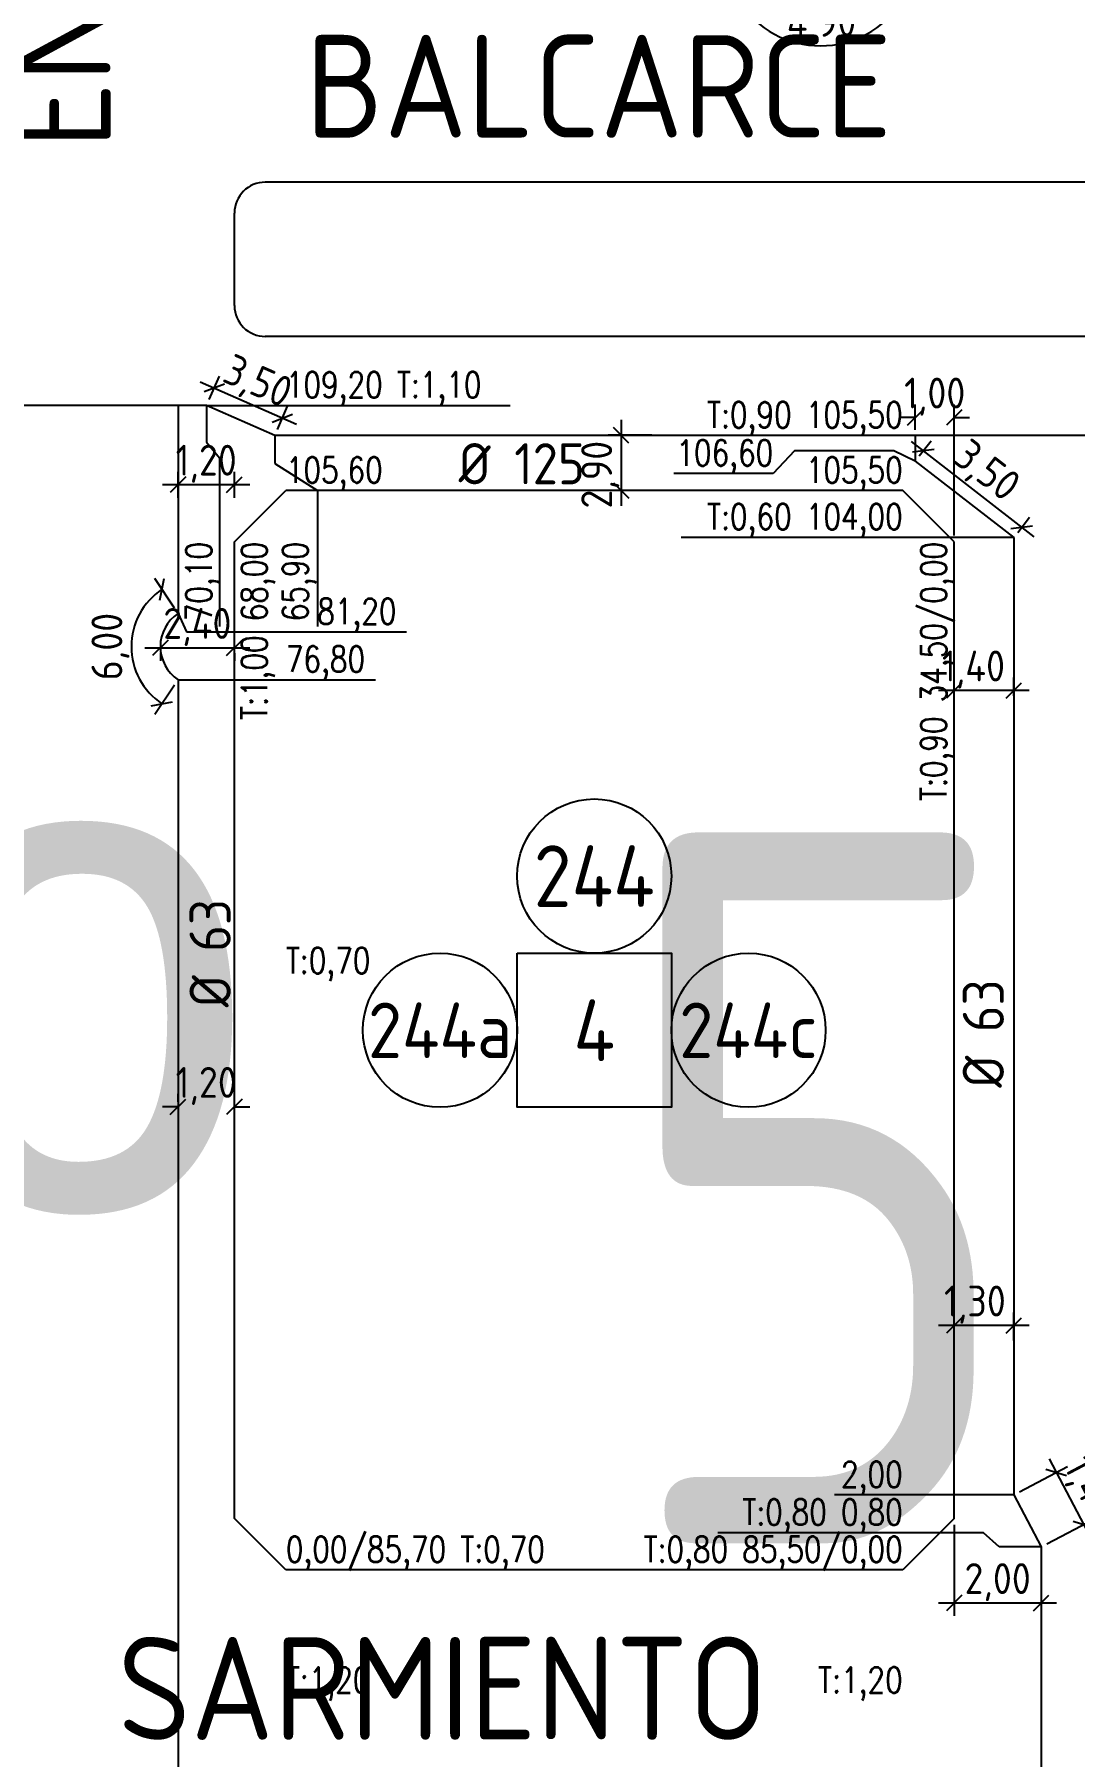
# Model space of a CAD drawing. Extents: x -48 to 13651, y -112 to 3468.
# Drawn here: x 1364.8 to 1466, y 1316 to 1483.5 of the extents above; entities that cross this region are included whole.
import ezdxf
from ezdxf.enums import TextEntityAlignment as Align

# ---------------------------------------------------------------- set-up
doc = ezdxf.new("R2010")
doc.units = 0
doc.header["$LTSCALE"] = 6
doc.header["$MEASUREMENT"] = 0
doc.linetypes.add('DOT2', pattern=[3.175, 0, -3.175])
doc.linetypes.add('HIDDEN', pattern=[0.375, 0.25, -0.125])
doc.layers.get('0').update_dxf_attribs({"linetype": 'CONTINUOUS'})
doc.layers.get('DEFPOINTS').update_dxf_attribs({"linetype": 'CONTINUOUS'})
for name, color, linetype in [('125', 101, 'CONTINUOUS'), ('63', 171, 'CONTINUOUS'), ('CAÑERIA SIN CROQUIS', 210, 'HIDDEN'), ('COTA', 2, 'CONTINUOUS'), ('MANZANAS', 7, 'CONTINUOUS'), ('NUMERO-CROQUIS', 13, 'CONTINUOUS'), ('NUMERO-MANZANA', 4, 'CONTINUOUS'), ('PROGRESIVA', 60, 'CONTINUOUS'), ('RADIO', 4, 'DOT2'), ('TXTDIAMETRO', 7, 'CONTINUOUS')]:
    doc.layers.add(name, color=color, linetype=linetype)
doc.layers.add('ATENCION', color=7, linetype='CONTINUOUS', plot=False)
doc.styles.add('ABADIMTCONDE', font='isocp.shx')
doc.styles.add('GEOSLAB703LTBT', font='isocp.shx', dxfattribs={"width": 0.9, "height": 8})
doc.styles.add('ROMANS', font='romans.shx', dxfattribs={"width": 0.8, "height": 2.5})
doc.dimstyles.new('COTA02', dxfattribs={"dimtxt": 3, "dimasz": 1.5, "dimexe": 1.25, "dimexo": 0.625, "dimgap": 0.3, "dimtad": 1, "dimtoh": 1, "dimdsep": 46, "dimlunit": 6, "dimtxsty": 'ABADIMTCONDE', "dimblk1": 'OBLIQUE', "dimblk2": 'OBLIQUE', "dimsah": 1, "dimcen": 2.5, "dimdle": 1.5, "dimclrd": 60, "dimclre": 60, "dimclrt": 256, "dimadec": 0, "dimazin": 0, "dimtfac": 1, "dimtix": 1, "dimtofl": 0, "dimtmove": 0, "dimatfit": 0, "dimldrblk": 'OBLIQUE', "dimfxl": 1, "dimtolj": 1, "dimtzin": 0, "dimarcsym": 0})

# ---------------------------------------------------------------- blocks, each defined once
blk = doc.blocks.new('D63')
at = {"layer": 'TXTDIAMETRO', "color": 7, "ltscale": 0.1, "style": 'ABADIMTCONDE'}
blk.add_text('Ø 63', height=4, dxfattribs=at).set_placement((0, 0), align=Align.MIDDLE)
blk = doc.blocks.new('_OBLIQUE')
at = {"color": 0, "linetype": 'ByBlock'}
blk.add_line((-0.5, -0.5), (0.5, 0.5), dxfattribs=at)
blk = doc.blocks.new('*D738')
at = {"layer": 'COTA', "color": 60, "lineweight": -2, "transparency": 16777216}
for p, q in [((1436.1, 1488.49), (1432.29, 1486)), ((1446.38, 1488.49), (1450.19, 1486))]:
    blk.add_line(p, q, dxfattribs=at)
blk.add_arc((1441.24, 1491.85), 9.44, 213.2025, 326.7975, dxfattribs=at)
at = {"layer": 'DEFPOINTS', "color": 0, "transparency": 16777216}
for p in [(1441.24, 1491.85), (1436.62, 1488.83), (1445.86, 1488.83), (1438.18, 1482.92)]:
    blk.add_point(p, dxfattribs=at)
at = {"layer": 'COTA', "color": 60, "lineweight": -2, "transparency": 16777216, "xscale": 1.5, "yscale": 1.5, "zscale": 1.5}
for p, rotation in [((1433.34, 1486.68), 123.2024948277702), ((1449.14, 1486.68), 56.79750517223035)]:
    blk.add_blockref('_OBLIQUE', p, dxfattribs=dict(at, rotation=rotation))
at = {"layer": 'COTA', "transparency": 16777216, "insert": (1441.34, 1484.44), "char_height": 3, "attachment_point": 5, "rotation": 0.7842, "style": 'ABADIMTCONDE'}
blk.add_mtext('\\A1;4,90', dxfattribs=at)
blk = doc.blocks.new('*D1011')
at = {"layer": 'COTA', "color": 60, "lineweight": -2, "transparency": 16777216}
for p, q in [((1421.85, 1446.02), (1421.85, 1437.65)), ((1424.84, 1444.52), (1420.6, 1444.52)), ((1424.84, 1439.15), (1420.6, 1439.15))]:
    blk.add_line(p, q, dxfattribs=at)
at = {"layer": 'DEFPOINTS', "color": 0, "transparency": 16777216}
for p in [(1425.46, 1444.52), (1421.85, 1439.15), (1425.46, 1439.15)]:
    blk.add_point(p, dxfattribs=at)
at = {"layer": 'COTA', "color": 60, "lineweight": -2, "transparency": 16777216, "xscale": 1.5, "yscale": 1.5, "zscale": 1.5}
for p, rotation in [((1421.85, 1444.52), 90), ((1421.85, 1439.15), 270)]:
    blk.add_blockref('_OBLIQUE', p, dxfattribs=dict(at, rotation=rotation))
at = {"layer": 'COTA', "transparency": 16777216, "insert": (1419.82, 1440.69), "char_height": 3, "attachment_point": 5, "rotation": 90, "style": 'ABADIMTCONDE'}
blk.add_mtext('\\A1;2,90', dxfattribs=at)
blk = doc.blocks.new('*D1013')
at = {"layer": 'COTA', "color": 60, "lineweight": -2, "transparency": 16777216}
for p, q in [((1378.75, 1438.44), (1378.75, 1440.97)), ((1384.23, 1438.44), (1384.23, 1440.97)), ((1377.25, 1439.72), (1385.73, 1439.72))]:
    blk.add_line(p, q, dxfattribs=at)
at = {"layer": 'DEFPOINTS', "color": 0, "transparency": 16777216}
for p in [(1384.23, 1439.72), (1378.75, 1437.81), (1384.23, 1437.81)]:
    blk.add_point(p, dxfattribs=at)
at = {"layer": 'COTA', "color": 60, "lineweight": -2, "transparency": 16777216, "xscale": 1.5, "yscale": 1.5, "zscale": 1.5, "rotation": 180}
blk.add_blockref('_OBLIQUE', (1378.75, 1439.72), dxfattribs=at)
at = {"layer": 'COTA', "color": 60, "lineweight": -2, "transparency": 16777216, "xscale": 1.5, "yscale": 1.5, "zscale": 1.5}
blk.add_blockref('_OBLIQUE', (1384.23, 1439.72), dxfattribs=at)
at = {"layer": 'COTA', "transparency": 16777216, "insert": (1381.49, 1441.75), "char_height": 3, "attachment_point": 5, "style": 'ABADIMTCONDE'}
blk.add_mtext('\\A1;1,20', dxfattribs=at)
blk = doc.blocks.new('*D1014')
at = {"layer": 'COTA', "color": 60, "lineweight": -2, "transparency": 16777216}
for p, q in [((1375.53, 1423.84), (1385.73, 1423.84)), ((1377.03, 1423.34), (1377.03, 1422.59)), ((1384.23, 1423.34), (1384.23, 1422.59))]:
    blk.add_line(p, q, dxfattribs=at)
at = {"layer": 'DEFPOINTS', "color": 0, "transparency": 16777216}
for p in [(1377.03, 1423.97), (1384.23, 1423.97), (1384.23, 1423.84)]:
    blk.add_point(p, dxfattribs=at)
at = {"layer": 'COTA', "color": 60, "lineweight": -2, "transparency": 16777216, "xscale": 1.5, "yscale": 1.5, "zscale": 1.5, "rotation": 180}
blk.add_blockref('_OBLIQUE', (1377.03, 1423.84), dxfattribs=at)
at = {"layer": 'COTA', "color": 60, "lineweight": -2, "transparency": 16777216, "xscale": 1.5, "yscale": 1.5, "zscale": 1.5}
blk.add_blockref('_OBLIQUE', (1384.23, 1423.84), dxfattribs=at)
at = {"layer": 'COTA', "transparency": 16777216, "insert": (1380.63, 1425.87), "char_height": 3, "attachment_point": 5, "style": 'ABADIMTCONDE'}
blk.add_mtext('\\A1;2,40', dxfattribs=at)
blk = doc.blocks.new('*D1015')
at = {"layer": 'COTA', "color": 60, "lineweight": -2, "transparency": 16777216}
for p, q in [((1378.75, 1379.2), (1377.25, 1379.2)), ((1378.75, 1379.68), (1378.75, 1380.45)), ((1384.23, 1379.68), (1384.23, 1380.45)), ((1384.23, 1379.2), (1385.73, 1379.2))]:
    blk.add_line(p, q, dxfattribs=at)
at = {"layer": 'DEFPOINTS', "color": 0, "transparency": 16777216}
for p in [(1378.75, 1379.05), (1384.23, 1379.2), (1384.23, 1379.05)]:
    blk.add_point(p, dxfattribs=at)
at = {"layer": 'COTA', "color": 60, "lineweight": -2, "transparency": 16777216, "xscale": 1.5, "yscale": 1.5, "zscale": 1.5}
blk.add_blockref('_OBLIQUE', (1378.75, 1379.2), dxfattribs=at)
at = {"layer": 'COTA', "color": 60, "lineweight": -2, "transparency": 16777216, "xscale": 1.5, "yscale": 1.5, "zscale": 1.5, "rotation": 180}
blk.add_blockref('_OBLIQUE', (1384.23, 1379.2), dxfattribs=at)
at = {"layer": 'COTA', "transparency": 16777216, "insert": (1381.49, 1381.22), "char_height": 3, "attachment_point": 5, "style": 'ABADIMTCONDE'}
blk.add_mtext('\\A1;1,20', dxfattribs=at)
blk = doc.blocks.new('*D1016')
at = {"layer": 'COTA', "color": 60, "lineweight": -2, "transparency": 16777216}
for p, q in [((1378.41, 1427.71), (1376.49, 1430.58)), ((1378.41, 1420.23), (1376.49, 1417.36))]:
    blk.add_line(p, q, dxfattribs=at)
blk.add_arc((1380.91, 1423.97), 6.7, 123.7654, 236.2346, dxfattribs=at)
at = {"layer": 'DEFPOINTS', "color": 0, "transparency": 16777216}
for p in [(1374.56, 1426.12), (1378.75, 1427.19), (1380.91, 1423.97), (1378.75, 1420.75)]:
    blk.add_point(p, dxfattribs=at)
at = {"layer": 'COTA', "color": 60, "lineweight": -2, "transparency": 16777216, "xscale": 1.5, "yscale": 1.5, "zscale": 1.5}
for p, rotation in [((1377.18, 1429.54), 33.76543714348636), ((1377.18, 1418.4), 326.2345628565091)]:
    blk.add_blockref('_OBLIQUE', p, dxfattribs=dict(at, rotation=rotation))
at = {"layer": 'COTA', "transparency": 16777216, "insert": (1372.18, 1423.97), "char_height": 3, "attachment_point": 5, "rotation": 90, "style": 'ABADIMTCONDE'}
blk.add_mtext('\\A1;6,00', dxfattribs=at)
blk = doc.blocks.new('*D1018')
at = {"layer": 'COTA', "color": 60, "lineweight": -2, "transparency": 16777216}
for p, q in [((1450.05, 1443.93), (1461.99, 1434.66)), ((1450.85, 1442.51), (1452, 1444)), ((1460.42, 1435.08), (1461.58, 1436.57))]:
    blk.add_line(p, q, dxfattribs=at)
at = {"layer": 'DEFPOINTS', "color": 0, "transparency": 16777216}
for p in [(1450.46, 1442.02), (1460.04, 1434.59), (1460.81, 1435.58)]:
    blk.add_point(p, dxfattribs=at)
at = {"layer": 'COTA', "color": 60, "lineweight": -2, "transparency": 16777216, "xscale": 1.5, "yscale": 1.5, "zscale": 1.5}
for p, rotation in [((1451.23, 1443.01), 142.1919328711565), ((1460.81, 1435.58), 322.1919328711566)]:
    blk.add_blockref('_OBLIQUE', p, dxfattribs=dict(at, rotation=rotation))
at = {"layer": 'COTA', "transparency": 16777216, "insert": (1457.26, 1440.89), "char_height": 3, "attachment_point": 5, "rotation": 322.1919, "style": 'ABADIMTCONDE'}
blk.add_mtext('\\A1;3,50', dxfattribs=at)
blk = doc.blocks.new('*D1019')
at = {"layer": 'COTA', "color": 60, "lineweight": -2, "transparency": 16777216}
for p, q in [((1454.23, 1419.17), (1454.23, 1420.95)), ((1460.04, 1419.17), (1460.04, 1420.95)), ((1461.54, 1419.7), (1452.73, 1419.7))]:
    blk.add_line(p, q, dxfattribs=at)
at = {"layer": 'DEFPOINTS', "color": 0, "transparency": 16777216}
for p in [(1454.23, 1419.7), (1454.23, 1418.55), (1460.04, 1418.55)]:
    blk.add_point(p, dxfattribs=at)
at = {"layer": 'COTA', "color": 60, "lineweight": -2, "transparency": 16777216, "xscale": 1.5, "yscale": 1.5, "zscale": 1.5, "rotation": 180}
blk.add_blockref('_OBLIQUE', (1454.23, 1419.7), dxfattribs=at)
at = {"layer": 'COTA', "color": 60, "lineweight": -2, "transparency": 16777216, "xscale": 1.5, "yscale": 1.5, "zscale": 1.5}
blk.add_blockref('_OBLIQUE', (1460.04, 1419.7), dxfattribs=at)
at = {"layer": 'COTA', "transparency": 16777216, "insert": (1456.12, 1421.73), "char_height": 3, "attachment_point": 5, "style": 'ABADIMTCONDE'}
blk.add_mtext('\\A1;1,40', dxfattribs=at)
blk = doc.blocks.new('*D1020')
at = {"layer": 'COTA', "color": 60, "lineweight": -2, "transparency": 16777216}
for p, q in [((1454.23, 1356.46), (1454.23, 1359.17)), ((1460.04, 1356.46), (1460.04, 1359.17)), ((1461.54, 1357.92), (1452.73, 1357.92))]:
    blk.add_line(p, q, dxfattribs=at)
at = {"layer": 'DEFPOINTS', "color": 0, "transparency": 16777216}
for p in [(1454.23, 1357.92), (1454.23, 1355.83), (1460.04, 1355.83)]:
    blk.add_point(p, dxfattribs=at)
at = {"layer": 'COTA', "color": 60, "lineweight": -2, "transparency": 16777216, "xscale": 1.5, "yscale": 1.5, "zscale": 1.5, "rotation": 180}
blk.add_blockref('_OBLIQUE', (1454.23, 1357.92), dxfattribs=at)
at = {"layer": 'COTA', "color": 60, "lineweight": -2, "transparency": 16777216, "xscale": 1.5, "yscale": 1.5, "zscale": 1.5}
blk.add_blockref('_OBLIQUE', (1460.04, 1357.92), dxfattribs=at)
at = {"layer": 'COTA', "transparency": 16777216, "insert": (1456.26, 1359.95), "char_height": 3, "attachment_point": 5, "style": 'ABADIMTCONDE'}
blk.add_mtext('\\A1;1,30', dxfattribs=at)
blk = doc.blocks.new('*D1021')
at = {"layer": 'COTA', "color": 60, "lineweight": -2, "transparency": 16777216}
for p, q in [((1460.59, 1341.73), (1465.28, 1344.19)), ((1463.47, 1344.94), (1467.53, 1337.24)), ((1463.25, 1336.68), (1467.94, 1339.15))]:
    blk.add_line(p, q, dxfattribs=at)
at = {"layer": 'DEFPOINTS', "color": 0, "transparency": 16777216}
for p in [(1460.04, 1341.44), (1466.83, 1338.56), (1462.7, 1336.39)]:
    blk.add_point(p, dxfattribs=at)
at = {"layer": 'COTA', "color": 60, "lineweight": -2, "transparency": 16777216, "xscale": 1.5, "yscale": 1.5, "zscale": 1.5}
for p, rotation in [((1464.17, 1343.61), 117.7939779581876), ((1466.83, 1338.56), 297.7939779581875)]:
    blk.add_blockref('_OBLIQUE', p, dxfattribs=dict(at, rotation=rotation))
at = {"layer": 'COTA', "transparency": 16777216, "insert": (1467.29, 1342.03), "char_height": 3, "attachment_point": 5, "rotation": 297.794, "style": 'ABADIMTCONDE'}
blk.add_mtext('\\A1;1,40', dxfattribs=at)
blk = doc.blocks.new('*D1022')
at = {"layer": 'COTA', "color": 60, "lineweight": -2, "transparency": 16777216}
for p, q in [((1454.23, 1338.52), (1454.23, 1329.67)), ((1464.2, 1330.92), (1452.73, 1330.92)), ((1462.7, 1331.39), (1462.7, 1329.67))]:
    blk.add_line(p, q, dxfattribs=at)
at = {"layer": 'DEFPOINTS', "color": 0, "transparency": 16777216}
for p in [(1454.23, 1339.15), (1462.7, 1332.01), (1454.23, 1330.92)]:
    blk.add_point(p, dxfattribs=at)
at = {"layer": 'COTA', "color": 60, "lineweight": -2, "transparency": 16777216, "xscale": 1.5, "yscale": 1.5, "zscale": 1.5, "rotation": 180}
blk.add_blockref('_OBLIQUE', (1454.23, 1330.92), dxfattribs=at)
at = {"layer": 'COTA', "color": 60, "lineweight": -2, "transparency": 16777216, "xscale": 1.5, "yscale": 1.5, "zscale": 1.5}
blk.add_blockref('_OBLIQUE', (1462.7, 1330.92), dxfattribs=at)
at = {"layer": 'COTA', "transparency": 16777216, "insert": (1458.47, 1332.95), "char_height": 3, "attachment_point": 5, "style": 'ABADIMTCONDE'}
blk.add_mtext('\\A1;2,00', dxfattribs=at)
blk = doc.blocks.new('*D1139')
at = {"layer": 'COTA', "color": 60, "lineweight": -2, "transparency": 16777216}
for p, q in [((1380.9, 1449.73), (1390.27, 1445.6)), ((1381.78, 1448.01), (1382.78, 1450.27)), ((1388.41, 1445.09), (1389.41, 1447.35))]:
    blk.add_line(p, q, dxfattribs=at)
at = {"layer": 'DEFPOINTS', "color": 0, "transparency": 16777216}
for p in [(1381.53, 1447.44), (1388.9, 1446.2), (1388.16, 1444.52)]:
    blk.add_point(p, dxfattribs=at)
at = {"layer": 'COTA', "color": 60, "lineweight": -2, "transparency": 16777216, "xscale": 1.5, "yscale": 1.5, "zscale": 1.5}
for p, rotation in [((1382.27, 1449.12), 156.2054869203603), ((1388.9, 1446.2), 336.2054869203603)]:
    blk.add_blockref('_OBLIQUE', p, dxfattribs=dict(at, rotation=rotation))
at = {"layer": 'COTA', "transparency": 16777216, "insert": (1386.41, 1449.52), "char_height": 3, "attachment_point": 5, "rotation": 336.2055, "style": 'ABADIMTCONDE'}
blk.add_mtext('\\A1;3,50', dxfattribs=at)
blk = doc.blocks.new('*D1142')
at = {"layer": 'DEFPOINTS', "color": 0, "transparency": 16777216}
for p in [(1454.23, 1446.26), (1450.46, 1444.41), (1454.23, 1434.15)]:
    blk.add_point(p, dxfattribs=at)
at = {"layer": 'PROGRESIVA', "color": 60, "lineweight": -2, "transparency": 16777216}
for p, q in [((1450.46, 1445.04), (1450.46, 1447.51)), ((1454.23, 1434.77), (1454.23, 1447.51)), ((1450.46, 1446.26), (1448.96, 1446.26)), ((1454.23, 1446.26), (1455.73, 1446.26))]:
    blk.add_line(p, q, dxfattribs=at)
at = {"layer": 'PROGRESIVA', "color": 60, "lineweight": -2, "transparency": 16777216, "xscale": 1.5, "yscale": 1.5, "zscale": 1.5}
blk.add_blockref('_OBLIQUE', (1450.46, 1446.26), dxfattribs=at)
at = {"layer": 'PROGRESIVA', "color": 60, "lineweight": -2, "transparency": 16777216, "xscale": 1.5, "yscale": 1.5, "zscale": 1.5, "rotation": 180}
blk.add_blockref('_OBLIQUE', (1454.23, 1446.26), dxfattribs=at)
at = {"layer": 'PROGRESIVA', "transparency": 16777216, "insert": (1452.35, 1448.28), "char_height": 3, "attachment_point": 5, "style": 'ABADIMTCONDE'}
blk.add_mtext('\\A1;1,00', dxfattribs=at)
blk = doc.blocks.new('Ø125')
at = {"layer": 'TXTDIAMETRO', "color": 7, "ltscale": 0.1, "style": 'ABADIMTCONDE'}
blk.add_text('Ø 125', height=4, dxfattribs=at).set_placement((0, 0), align=Align.MIDDLE)

msp = doc.modelspace()

# ---------------------------------------------------------------- linework, layer by layer
at = {"layer": '125', "ltscale": 0.1}
for p, q in [((1381.531, 1447.437), (1115.989, 1447.437)), ((1388.159, 1444.515), (1381.531, 1447.437)), ((1504.543, 1444.515), (1388.159, 1444.515))]:
    msp.add_line(p, q, dxfattribs=at)
at = {"layer": '63', "ltscale": 0.1}
for p, q in [((1378.753, 1447.42), (1378.753, 1427.191)), ((1450.463, 1444.411), (1450.463, 1442.021)), ((1450.463, 1442.021), (1460.041, 1434.589)), ((1460.041, 1434.589), (1460.041, 1341.436)), ((1378.753, 1420.747), (1378.753, 1309.788)), ((1460.041, 1341.436), (1462.702, 1336.388)), ((1462.702, 1336.388), (1462.702, 1307.452))]:
    msp.add_line(p, q, dxfattribs=at)
msp.add_arc((1380.907, 1423.969), 3.876, 123.76544, 236.23456, dxfattribs=at)
at = {"layer": 'MANZANAS'}
for p, q in [((1484.334, 1469.145), (1387.234, 1469.145)), ((1384.234, 1457.145), (1384.234, 1466.145)), ((1484.334, 1454.145), (1387.234, 1454.145)), ((1384.234, 1434.145), (1389.234, 1439.145)), ((1449.234, 1439.145), (1389.234, 1439.145)), ((1454.234, 1434.145), (1449.234, 1439.145)), ((1384.234, 1339.145), (1384.234, 1434.145)), ((1454.234, 1339.145), (1454.234, 1434.145)), ((1389.234, 1334.145), (1384.234, 1339.145)), ((1454.234, 1339.145), (1449.234, 1334.145)), ((1449.234, 1334.145), (1389.234, 1334.145))]:
    msp.add_line(p, q, dxfattribs=at)
for centre, start, end in [((1387.234, 1466.145), 90, 180), ((1387.234, 1457.145), 180, 270)]:
    msp.add_arc(centre, 3, start, end, dxfattribs=at)
at = {"layer": 'NUMERO-CROQUIS'}
for centre in [(1419.234, 1401.645), (1404.234, 1386.645), (1434.234, 1386.645)]:
    msp.add_circle(centre, 7.5, dxfattribs=at)
at = {"layer": 'NUMERO-MANZANA'}
msp.add_lwpolyline([(1411.734, 1394.145), (1426.734, 1394.145), (1426.734, 1379.145), (1411.734, 1379.145)], close=True, dxfattribs=at)
at = {"layer": 'PROGRESIVA'}
for p, q in [((1381.531, 1447.437), (1381.531, 1443.862)), ((1381.531, 1447.437), (1411.065, 1447.437)), ((1388.159, 1444.515), (1388.159, 1441.792)), ((1381.531, 1443.862), (1382.774, 1442.344)), ((1438.72, 1443.02), (1436.649, 1440.812)), ((1448.385, 1443.02), (1438.72, 1443.02)), ((1450.463, 1442.021), (1448.385, 1443.02)), ((1382.774, 1442.344), (1382.774, 1425.923)), ((1388.159, 1441.792), (1392.301, 1439.145)), ((1436.649, 1440.812), (1426.984, 1440.812)), ((1392.301, 1439.145), (1392.301, 1425.923)), ((1460.041, 1434.589), (1427.674, 1434.589)), ((1378.753, 1427.191), (1379.585, 1425.399)), ((1379.585, 1425.399), (1400.986, 1425.399)), ((1378.753, 1420.747), (1397.948, 1420.747)), ((1460.041, 1341.436), (1442.586, 1341.436)), ((1457.084, 1337.764), (1431.264, 1337.764)), ((1458.602, 1336.388), (1457.084, 1337.764)), ((1462.702, 1336.388), (1458.602, 1336.388))]:
    msp.add_line(p, q, dxfattribs=at)

# ---------------------------------------------------------------- block references
at = {"layer": 'CAÑERIA SIN CROQUIS', "color": 13, "ltscale": 0.1, "rotation": 90}
for p in [(1381.867, 1394.146), (1457.073, 1386.322)]:
    msp.add_blockref('D63', p, dxfattribs=at)
at = {"layer": 'COTA'}
msp.add_blockref('Ø125', (1412.182, 1441.763), dxfattribs=at)

# ---------------------------------------------------------------- texts
at = {"layer": 'ATENCION', "style": 'GEOSLAB703LTBT'}
msp.add_text('ENTRE RIOS', height=10, rotation=90, dxfattribs=at).set_placement((1367.234, 1472.415), align=Align.MIDDLE_LEFT)
for s, p in [('BALCARCE', (1391.141, 1478.487)), ('SARMIENTO', (1372.887, 1322.621))]:
    msp.add_text(s, height=10, dxfattribs=at).set_placement(p, align=Align.MIDDLE_LEFT)
at = {"layer": 'NUMERO-CROQUIS', "style": 'GEOSLAB703LTBT'}
for s, height, p in [('244', 6, (1419.234, 1401.645)), ('244a', 5.4, (1404.234, 1386.645)), ('244c', 5.4, (1434.234, 1386.645))]:
    msp.add_text(s, height=height, dxfattribs=at).set_placement(p, align=Align.MIDDLE)
at = {"layer": 'NUMERO-MANZANA', "style": 'GEOSLAB703LTBT'}
msp.add_text('4', height=6, dxfattribs=at).set_placement((1419.234, 1386.645), align=Align.MIDDLE)
at = {"layer": 'PROGRESIVA', "style": 'ROMANS', "width": 0.8}
for s, p in [('109,20 T:1,10', (1389.234, 1447.437)), ('105,60', (1389.234, 1439.145)), ('81,20', (1392.287, 1425.399)), ('76,80', (1389.234, 1420.747)), ('T:0,70', (1389.234, 1391.427)), ('0,00/85,70 T:0,70', (1389.234, 1334.145)), ('T:1,20', (1389.234, 1321.427))]:
    msp.add_text(s, height=2.5, dxfattribs=at).set_placement(p, align=Align.BOTTOM_LEFT)
for s, p in [('T:0,90 105,50', (1449.234, 1444.515)), ('106,60', (1436.649, 1440.812)), ('105,50', (1449.234, 1439.145)), ('T:0,60 104,00', (1449.234, 1434.603)), ('2,00', (1449.234, 1341.436)), ('T:0,80 0,80', (1449.234, 1337.764)), ('T:0,80 85,50/0,00', (1449.234, 1334.145)), ('T:1,20', (1449.234, 1321.436))]:
    msp.add_text(s, height=2.5, dxfattribs=at).set_placement(p, align=Align.BOTTOM_RIGHT)
for s, p in [('70,10', (1382.774, 1434.145)), ('T:1,00 68,00', (1388.159, 1434.145)), ('65,90', (1392.163, 1434.145)), ('T:0,90 34,50/0,00', (1454.234, 1434.145))]:
    msp.add_text(s, height=2.5, rotation=90, dxfattribs=at).set_placement(p, align=Align.BOTTOM_RIGHT)
at = {"layer": 'RADIO', "color": 4, "ltscale": 0.5, "style": 'GEOSLAB703LTBT', "width": 0.9}
msp.add_text('Radio Nº 5', height=69.1568, dxfattribs=at).set_placement((1084.645, 1336.734))

# ---------------------------------------------------------------- dimensions: what is measured, and where the dimension line sits
at = {"layer": 'COTA'}
dim = msp.add_angular_dim_3p(base=(1438.177, 1482.924), center=(1441.24, 1491.854), p1=(1436.624, 1488.834), p2=(1445.855, 1488.834), text='4,90', dimstyle='COTA02', override={"dimadec": 4}, dxfattribs=at)
dim.commit()
dim.dimension.update_dxf_attribs({"geometry": '*D738', "text_midpoint": (1441.369, 1482.414), "dimtype": 165})
at = {"layer": 'COTA', "color": 12}
dim = msp.add_aligned_dim(p1=(1381.531, 1447.437), p2=(1388.159, 1444.515), distance=1.843, text='3,50', dimstyle='COTA02', dxfattribs=at)
dim.commit()
dim.dimension.update_dxf_attribs({"geometry": '*D1139', "text_midpoint": (1386.405, 1449.515)})
at = {"layer": 'COTA'}
for base, p1, p2, angle, text, picture, middle, dimtype in [((1421.848, 1439.145), (1425.461, 1444.515), (1425.461, 1439.145), 90, '2,90', '*D1011', (1421.848, 1440.688), 160), ((1454.234, 1419.7), (1460.041, 1418.547), (1454.234, 1418.547), 180, '1,40', '*D1019', (1456.117, 1419.7), 161), ((1466.83, 1338.564), (1460.041, 1341.436), (1462.702, 1336.388), 297.79398, '1,40', '*D1021', (1465.5, 1341.088), 161)]:
    dim = msp.add_linear_dim(base=base, p1=p1, p2=p2, angle=angle, text=text, dimstyle='COTA02', dxfattribs=at)
    dim.commit()
    dim.dimension.update_dxf_attribs({"geometry": picture, "text_midpoint": middle, "dimtype": dimtype})
dim = msp.add_aligned_dim(p1=(1450.463, 1442.021), p2=(1460.041, 1434.589), distance=1.253, text='3,50', dimstyle='COTA02', dxfattribs=at)
dim.commit()
dim.dimension.update_dxf_attribs({"geometry": '*D1018', "text_midpoint": (1457.261, 1440.894)})
for base, p1, p2, text, picture, middle in [((1384.234, 1439.722), (1378.753, 1437.812), (1384.234, 1437.812), '1,20', '*D1013', (1381.493, 1439.722)), ((1384.234, 1423.843), (1377.031, 1423.969), (1384.234, 1423.969), '2,40', '*D1014', (1380.632, 1423.843)), ((1454.234, 1357.924), (1460.041, 1355.834), (1454.234, 1355.834), '1,30', '*D1020', (1456.255, 1357.924))]:
    dim = msp.add_linear_dim(base=base, p1=p1, p2=p2, text=text, dimstyle='COTA02', dxfattribs=at)
    dim.commit()
    dim.dimension.update_dxf_attribs({"geometry": picture, "text_midpoint": middle, "dimtype": 160})
dim = msp.add_angular_dim_3p(base=(1374.564, 1426.122), center=(1380.907, 1423.969), p1=(1378.753, 1427.191), p2=(1378.753, 1420.747), text='6,00', dimstyle='COTA02', override={"dimadec": 4}, dxfattribs=at)
dim.commit()
dim.dimension.update_dxf_attribs({"geometry": '*D1016', "text_midpoint": (1372.184, 1423.969)})
for base, p1, p2, text, picture, middle in [((1384.234, 1379.197), (1378.753, 1379.053), (1384.234, 1379.053), '1,20', '*D1015', (1381.493, 1381.222)), ((1454.234, 1330.92), (1462.702, 1332.012), (1454.234, 1339.145), '2,00', '*D1022', (1458.468, 1332.945))]:
    dim = msp.add_linear_dim(base=base, p1=p1, p2=p2, text=text, dimstyle='COTA02', dxfattribs=at)
    dim.commit()
    dim.dimension.update_dxf_attribs({"geometry": picture, "text_midpoint": middle})
at = {"layer": 'PROGRESIVA'}
dim = msp.add_linear_dim(base=(1454.234, 1446.258), p1=(1450.463, 1444.411), p2=(1454.234, 1434.145), text='1,00', dimstyle='COTA02', dxfattribs=at)
dim.commit()
dim.dimension.update_dxf_attribs({"geometry": '*D1142', "text_midpoint": (1452.348, 1448.283)})

doc.saveas('drawing.dxf')
